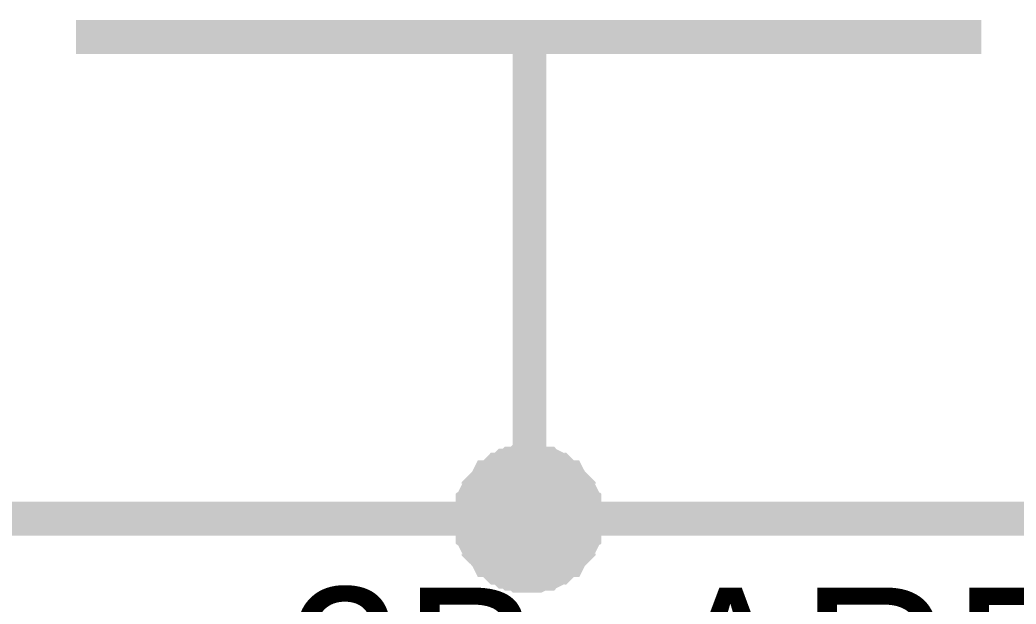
# Model space of a CAD drawing. Extents: x 0 to 594, y 0 to 420.
# Drawn here: x 337.99 to 346.8, y 321.73 to 326.89 of the extents above; entities that cross this region are included whole.
import ezdxf

# ---------------------------------------------------------------- set-up
doc = ezdxf.new("R2010")
doc.units = 0
doc.layers.add('SHEET', color=255, linetype='CONTINUOUS')

msp = doc.modelspace()

# ---------------------------------------------------------------- linework, layer by layer
at = {"layer": 'SHEET'}
for points, const_width in [([(346.4884, 326.7439), (338.4835, 326.7439)], 0.2997), ([(342.4946, 326.7439), (342.4946, 322.4876)], 0.2997), ([(341.9737, 322.4876), (341.9737, 322.505), (341.9737, 322.5397), (341.9737, 322.5571), (341.9911, 322.5918), (341.9911, 322.6092), (341.9911, 322.6439), (342.0084, 322.6613), (342.0084, 322.6787), (342.0258, 322.7134), (342.0431, 322.7308), (342.0431, 322.7482), (342.0605, 322.7656), (342.0779, 322.7829), (342.0952, 322.8003), (342.1126, 322.8177), (342.13, 322.8524), (342.1473, 322.8524), (342.1647, 322.8698), (342.1821, 322.8872), (342.1994, 322.9045), (342.2168, 322.9219), (342.2515, 322.9219), (342.2689, 322.9393), (342.2862, 322.9567), (342.321, 322.9567), (342.3383, 322.974), (342.3557, 322.974), (342.3904, 322.974), (342.4078, 322.9914), (342.4425, 322.9914), (342.4599, 322.9914), (342.4946, 322.9914)], 0.2997), ([(341.9737, 322.4876), (341.9737, 322.505), (341.9737, 322.5397), (341.9737, 322.5571), (341.9911, 322.5918), (341.9911, 322.6092), (341.9911, 322.6439), (342.0084, 322.6613), (342.0084, 322.6787), (342.0258, 322.7134), (342.0431, 322.7308), (342.0431, 322.7482), (342.0605, 322.7656), (342.0779, 322.7829), (342.0952, 322.8003), (342.1126, 322.8177), (342.13, 322.8524), (342.1473, 322.8524), (342.1647, 322.8698), (342.1821, 322.8872), (342.1994, 322.9045), (342.2168, 322.9219), (342.2515, 322.9219), (342.2689, 322.9393), (342.2862, 322.9567), (342.321, 322.9567), (342.3383, 322.974), (342.3557, 322.974), (342.3904, 322.974), (342.4078, 322.9914), (342.4425, 322.9914), (342.4599, 322.9914), (342.4946, 322.9914)], 0.2997), ([(341.9737, 322.4876), (341.9737, 322.505), (341.9737, 322.5397), (341.9737, 322.5571), (341.9911, 322.5918), (341.9911, 322.6092), (341.9911, 322.6439), (342.0084, 322.6613), (342.0084, 322.6787), (342.0258, 322.7134), (342.0431, 322.7308), (342.0431, 322.7482), (342.0605, 322.7656), (342.0779, 322.7829), (342.0952, 322.8003), (342.1126, 322.8177), (342.13, 322.8524), (342.1473, 322.8524), (342.1647, 322.8698), (342.1821, 322.8872), (342.1994, 322.9045), (342.2168, 322.9219), (342.2515, 322.9219), (342.2689, 322.9393), (342.2862, 322.9567), (342.321, 322.9567), (342.3383, 322.974), (342.3557, 322.974), (342.3904, 322.974), (342.4078, 322.9914), (342.4425, 322.9914), (342.4599, 322.9914), (342.4946, 322.9914)], 0.2997), ([(341.9737, 322.4876), (341.9737, 322.505), (341.9737, 322.5397), (341.9737, 322.5571), (341.9911, 322.5918), (341.9911, 322.6092), (341.9911, 322.6439), (342.0084, 322.6613), (342.0084, 322.6787), (342.0258, 322.7134), (342.0431, 322.7308), (342.0431, 322.7482), (342.0605, 322.7656), (342.0779, 322.7829), (342.0952, 322.8003), (342.1126, 322.8177), (342.13, 322.8524), (342.1473, 322.8524), (342.1647, 322.8698), (342.1821, 322.8872), (342.1994, 322.9045), (342.2168, 322.9219), (342.2515, 322.9219), (342.2689, 322.9393), (342.2862, 322.9567), (342.321, 322.9567), (342.3383, 322.974), (342.3557, 322.974), (342.3904, 322.974), (342.4078, 322.9914), (342.4425, 322.9914), (342.4599, 322.9914), (342.4946, 322.9914)], 0.2997), ([(341.9737, 322.4876), (341.9737, 322.505), (341.9737, 322.5397), (341.9737, 322.5571), (341.9911, 322.5918), (341.9911, 322.6092), (341.9911, 322.6439), (342.0084, 322.6613), (342.0084, 322.6787), (342.0258, 322.7134), (342.0431, 322.7308), (342.0431, 322.7482), (342.0605, 322.7656), (342.0779, 322.7829), (342.0952, 322.8003), (342.1126, 322.8177), (342.13, 322.8524), (342.1473, 322.8524), (342.1647, 322.8698), (342.1821, 322.8872), (342.1994, 322.9045), (342.2168, 322.9219), (342.2515, 322.9219), (342.2689, 322.9393), (342.2862, 322.9567), (342.321, 322.9567), (342.3383, 322.974), (342.3557, 322.974), (342.3904, 322.974), (342.4078, 322.9914), (342.4425, 322.9914), (342.4599, 322.9914), (342.4946, 322.9914)], 0.2997), ([(342.4946, 322.9914), (342.4946, 322.9914)], 0.2997), ([(342.4946, 322.9914), (342.512, 322.9914), (342.5467, 322.9914), (342.5641, 322.9914), (342.5988, 322.974), (342.6162, 322.974), (342.6509, 322.974), (342.6683, 322.9567), (342.6856, 322.9567), (342.7204, 322.9393), (342.7377, 322.9219), (342.7551, 322.9219), (342.7725, 322.9045), (342.7898, 322.8872), (342.8072, 322.8698), (342.8245, 322.8524), (342.8419, 322.8524), (342.8593, 322.8177), (342.8766, 322.8003), (342.894, 322.7829), (342.9114, 322.7656), (342.9287, 322.7482), (342.9287, 322.7308), (342.9461, 322.7134), (342.9635, 322.6787), (342.9635, 322.6613), (342.9808, 322.6439), (342.9808, 322.6092), (342.9808, 322.5918), (342.9982, 322.5571), (342.9982, 322.5397), (342.9982, 322.505), (342.9982, 322.4876)], 0.2997), ([(342.4946, 322.9914), (342.4946, 322.9914)], 0.2997), ([(342.4946, 322.9914), (342.512, 322.9914), (342.5467, 322.9914), (342.5641, 322.9914), (342.5988, 322.974), (342.6162, 322.974), (342.6509, 322.974), (342.6683, 322.9567), (342.6856, 322.9567), (342.7204, 322.9393), (342.7377, 322.9219), (342.7551, 322.9219), (342.7725, 322.9045), (342.7898, 322.8872), (342.8072, 322.8698), (342.8245, 322.8524), (342.8419, 322.8524), (342.8593, 322.8177), (342.8766, 322.8003), (342.894, 322.7829), (342.9114, 322.7656), (342.9287, 322.7482), (342.9287, 322.7308), (342.9461, 322.7134), (342.9635, 322.6787), (342.9635, 322.6613), (342.9808, 322.6439), (342.9808, 322.6092), (342.9808, 322.5918), (342.9982, 322.5571), (342.9982, 322.5397), (342.9982, 322.505), (342.9982, 322.4876)], 0.2997), ([(342.4946, 322.9914), (342.4946, 322.9914)], 0.2997), ([(342.4946, 322.9914), (342.512, 322.9914), (342.5467, 322.9914), (342.5641, 322.9914), (342.5988, 322.974), (342.6162, 322.974), (342.6509, 322.974), (342.6683, 322.9567), (342.6856, 322.9567), (342.7204, 322.9393), (342.7377, 322.9219), (342.7551, 322.9219), (342.7725, 322.9045), (342.7898, 322.8872), (342.8072, 322.8698), (342.8245, 322.8524), (342.8419, 322.8524), (342.8593, 322.8177), (342.8766, 322.8003), (342.894, 322.7829), (342.9114, 322.7656), (342.9287, 322.7482), (342.9287, 322.7308), (342.9461, 322.7134), (342.9635, 322.6787), (342.9635, 322.6613), (342.9808, 322.6439), (342.9808, 322.6092), (342.9808, 322.5918), (342.9982, 322.5571), (342.9982, 322.5397), (342.9982, 322.505), (342.9982, 322.4876)], 0.2997), ([(342.4946, 322.9914), (342.4946, 322.9914)], 0.2997), ([(342.4946, 322.9914), (342.512, 322.9914), (342.5467, 322.9914), (342.5641, 322.9914), (342.5988, 322.974), (342.6162, 322.974), (342.6509, 322.974), (342.6683, 322.9567), (342.6856, 322.9567), (342.7204, 322.9393), (342.7377, 322.9219), (342.7551, 322.9219), (342.7725, 322.9045), (342.7898, 322.8872), (342.8072, 322.8698), (342.8245, 322.8524), (342.8419, 322.8524), (342.8593, 322.8177), (342.8766, 322.8003), (342.894, 322.7829), (342.9114, 322.7656), (342.9287, 322.7482), (342.9287, 322.7308), (342.9461, 322.7134), (342.9635, 322.6787), (342.9635, 322.6613), (342.9808, 322.6439), (342.9808, 322.6092), (342.9808, 322.5918), (342.9982, 322.5571), (342.9982, 322.5397), (342.9982, 322.505), (342.9982, 322.4876)], 0.2997), ([(342.4946, 322.9914), (342.4946, 322.9914)], 0.2997), ([(342.4946, 322.9914), (342.512, 322.9914), (342.5467, 322.9914), (342.5641, 322.9914), (342.5988, 322.974), (342.6162, 322.974), (342.6509, 322.974), (342.6683, 322.9567), (342.6856, 322.9567), (342.7204, 322.9393), (342.7377, 322.9219), (342.7551, 322.9219), (342.7725, 322.9045), (342.7898, 322.8872), (342.8072, 322.8698), (342.8245, 322.8524), (342.8419, 322.8524), (342.8593, 322.8177), (342.8766, 322.8003), (342.894, 322.7829), (342.9114, 322.7656), (342.9287, 322.7482), (342.9287, 322.7308), (342.9461, 322.7134), (342.9635, 322.6787), (342.9635, 322.6613), (342.9808, 322.6439), (342.9808, 322.6092), (342.9808, 322.5918), (342.9982, 322.5571), (342.9982, 322.5397), (342.9982, 322.505), (342.9982, 322.4876)], 0.2997), ([(341.9737, 322.4876), (341.9737, 322.505), (341.9737, 322.5397), (341.9737, 322.5571), (341.9911, 322.5918), (341.9911, 322.6092), (341.9911, 322.6439), (342.0084, 322.6613), (342.0084, 322.6787), (342.0258, 322.7134), (342.0431, 322.7308), (342.0431, 322.7482), (342.0605, 322.7656), (342.0779, 322.7829), (342.0952, 322.8003), (342.1126, 322.8177), (342.13, 322.8524), (342.1473, 322.8524), (342.1647, 322.8698), (342.1821, 322.8872), (342.1994, 322.9045), (342.2168, 322.9219), (342.2515, 322.9219), (342.2689, 322.9393), (342.2862, 322.9567), (342.321, 322.9567), (342.3383, 322.974), (342.3557, 322.974), (342.3904, 322.974), (342.4078, 322.9914), (342.4425, 322.9914), (342.4599, 322.9914), (342.4946, 322.9914)], 0.0991), ([(341.9737, 322.4876), (341.9737, 322.505), (341.9737, 322.5397), (341.9737, 322.5571), (341.9911, 322.5918), (341.9911, 322.6092), (341.9911, 322.6439), (342.0084, 322.6613), (342.0084, 322.6787), (342.0258, 322.7134), (342.0431, 322.7308), (342.0431, 322.7482), (342.0605, 322.7656), (342.0779, 322.7829), (342.0952, 322.8003), (342.1126, 322.8177), (342.13, 322.8524), (342.1473, 322.8524), (342.1647, 322.8698), (342.1821, 322.8872), (342.1994, 322.9045), (342.2168, 322.9219), (342.2515, 322.9219), (342.2689, 322.9393), (342.2862, 322.9567), (342.321, 322.9567), (342.3383, 322.974), (342.3557, 322.974), (342.3904, 322.974), (342.4078, 322.9914), (342.4425, 322.9914), (342.4599, 322.9914), (342.4946, 322.9914)], 0.0991), ([(341.9737, 322.4876), (341.9737, 322.505), (341.9737, 322.5397), (341.9737, 322.5571), (341.9911, 322.5918), (341.9911, 322.6092), (341.9911, 322.6439), (342.0084, 322.6613), (342.0084, 322.6787), (342.0258, 322.7134), (342.0431, 322.7308), (342.0431, 322.7482), (342.0605, 322.7656), (342.0779, 322.7829), (342.0952, 322.8003), (342.1126, 322.8177), (342.13, 322.8524), (342.1473, 322.8524), (342.1647, 322.8698), (342.1821, 322.8872), (342.1994, 322.9045), (342.2168, 322.9219), (342.2515, 322.9219), (342.2689, 322.9393), (342.2862, 322.9567), (342.321, 322.9567), (342.3383, 322.974), (342.3557, 322.974), (342.3904, 322.974), (342.4078, 322.9914), (342.4425, 322.9914), (342.4599, 322.9914), (342.4946, 322.9914)], 0.0991), ([(341.9737, 322.4876), (341.9737, 322.505), (341.9737, 322.5397), (341.9737, 322.5571), (341.9911, 322.5918), (341.9911, 322.6092), (341.9911, 322.6439), (342.0084, 322.6613), (342.0084, 322.6787), (342.0258, 322.7134), (342.0431, 322.7308), (342.0431, 322.7482), (342.0605, 322.7656), (342.0779, 322.7829), (342.0952, 322.8003), (342.1126, 322.8177), (342.13, 322.8524), (342.1473, 322.8524), (342.1647, 322.8698), (342.1821, 322.8872), (342.1994, 322.9045), (342.2168, 322.9219), (342.2515, 322.9219), (342.2689, 322.9393), (342.2862, 322.9567), (342.321, 322.9567), (342.3383, 322.974), (342.3557, 322.974), (342.3904, 322.974), (342.4078, 322.9914), (342.4425, 322.9914), (342.4599, 322.9914), (342.4946, 322.9914)], 0.0991), ([(341.9737, 322.4876), (341.9737, 322.505), (341.9737, 322.5397), (341.9737, 322.5571), (341.9911, 322.5918), (341.9911, 322.6092), (341.9911, 322.6439), (342.0084, 322.6613), (342.0084, 322.6787), (342.0258, 322.7134), (342.0431, 322.7308), (342.0431, 322.7482), (342.0605, 322.7656), (342.0779, 322.7829), (342.0952, 322.8003), (342.1126, 322.8177), (342.13, 322.8524), (342.1473, 322.8524), (342.1647, 322.8698), (342.1821, 322.8872), (342.1994, 322.9045), (342.2168, 322.9219), (342.2515, 322.9219), (342.2689, 322.9393), (342.2862, 322.9567), (342.321, 322.9567), (342.3383, 322.974), (342.3557, 322.974), (342.3904, 322.974), (342.4078, 322.9914), (342.4425, 322.9914), (342.4599, 322.9914), (342.4946, 322.9914)], 0.0991), ([(342.4946, 322.9914), (342.4946, 322.9914)], 0.0991), ([(342.4946, 322.9914), (342.512, 322.9914), (342.5467, 322.9914), (342.5641, 322.9914), (342.5988, 322.974), (342.6162, 322.974), (342.6509, 322.974), (342.6683, 322.9567), (342.6856, 322.9567), (342.7204, 322.9393), (342.7377, 322.9219), (342.7551, 322.9219), (342.7725, 322.9045), (342.7898, 322.8872), (342.8072, 322.8698), (342.8245, 322.8524), (342.8419, 322.8524), (342.8593, 322.8177), (342.8766, 322.8003), (342.894, 322.7829), (342.9114, 322.7656), (342.9287, 322.7482), (342.9287, 322.7308), (342.9461, 322.7134), (342.9635, 322.6787), (342.9635, 322.6613), (342.9808, 322.6439), (342.9808, 322.6092), (342.9808, 322.5918), (342.9982, 322.5571), (342.9982, 322.5397), (342.9982, 322.505), (342.9982, 322.4876)], 0.0991), ([(342.4946, 322.9914), (342.4946, 322.9914)], 0.0991), ([(342.4946, 322.9914), (342.512, 322.9914), (342.5467, 322.9914), (342.5641, 322.9914), (342.5988, 322.974), (342.6162, 322.974), (342.6509, 322.974), (342.6683, 322.9567), (342.6856, 322.9567), (342.7204, 322.9393), (342.7377, 322.9219), (342.7551, 322.9219), (342.7725, 322.9045), (342.7898, 322.8872), (342.8072, 322.8698), (342.8245, 322.8524), (342.8419, 322.8524), (342.8593, 322.8177), (342.8766, 322.8003), (342.894, 322.7829), (342.9114, 322.7656), (342.9287, 322.7482), (342.9287, 322.7308), (342.9461, 322.7134), (342.9635, 322.6787), (342.9635, 322.6613), (342.9808, 322.6439), (342.9808, 322.6092), (342.9808, 322.5918), (342.9982, 322.5571), (342.9982, 322.5397), (342.9982, 322.505), (342.9982, 322.4876)], 0.0991), ([(342.4946, 322.9914), (342.4946, 322.9914)], 0.0991), ([(342.4946, 322.9914), (342.512, 322.9914), (342.5467, 322.9914), (342.5641, 322.9914), (342.5988, 322.974), (342.6162, 322.974), (342.6509, 322.974), (342.6683, 322.9567), (342.6856, 322.9567), (342.7204, 322.9393), (342.7377, 322.9219), (342.7551, 322.9219), (342.7725, 322.9045), (342.7898, 322.8872), (342.8072, 322.8698), (342.8245, 322.8524), (342.8419, 322.8524), (342.8593, 322.8177), (342.8766, 322.8003), (342.894, 322.7829), (342.9114, 322.7656), (342.9287, 322.7482), (342.9287, 322.7308), (342.9461, 322.7134), (342.9635, 322.6787), (342.9635, 322.6613), (342.9808, 322.6439), (342.9808, 322.6092), (342.9808, 322.5918), (342.9982, 322.5571), (342.9982, 322.5397), (342.9982, 322.505), (342.9982, 322.4876)], 0.0991), ([(342.4946, 322.9914), (342.4946, 322.9914)], 0.0991), ([(342.4946, 322.9914), (342.512, 322.9914), (342.5467, 322.9914), (342.5641, 322.9914), (342.5988, 322.974), (342.6162, 322.974), (342.6509, 322.974), (342.6683, 322.9567), (342.6856, 322.9567), (342.7204, 322.9393), (342.7377, 322.9219), (342.7551, 322.9219), (342.7725, 322.9045), (342.7898, 322.8872), (342.8072, 322.8698), (342.8245, 322.8524), (342.8419, 322.8524), (342.8593, 322.8177), (342.8766, 322.8003), (342.894, 322.7829), (342.9114, 322.7656), (342.9287, 322.7482), (342.9287, 322.7308), (342.9461, 322.7134), (342.9635, 322.6787), (342.9635, 322.6613), (342.9808, 322.6439), (342.9808, 322.6092), (342.9808, 322.5918), (342.9982, 322.5571), (342.9982, 322.5397), (342.9982, 322.505), (342.9982, 322.4876)], 0.0991), ([(342.4946, 322.9914), (342.4946, 322.9914)], 0.0991), ([(342.4946, 322.9914), (342.512, 322.9914), (342.5467, 322.9914), (342.5641, 322.9914), (342.5988, 322.974), (342.6162, 322.974), (342.6509, 322.974), (342.6683, 322.9567), (342.6856, 322.9567), (342.7204, 322.9393), (342.7377, 322.9219), (342.7551, 322.9219), (342.7725, 322.9045), (342.7898, 322.8872), (342.8072, 322.8698), (342.8245, 322.8524), (342.8419, 322.8524), (342.8593, 322.8177), (342.8766, 322.8003), (342.894, 322.7829), (342.9114, 322.7656), (342.9287, 322.7482), (342.9287, 322.7308), (342.9461, 322.7134), (342.9635, 322.6787), (342.9635, 322.6613), (342.9808, 322.6439), (342.9808, 322.6092), (342.9808, 322.5918), (342.9982, 322.5571), (342.9982, 322.5397), (342.9982, 322.505), (342.9982, 322.4876)], 0.0991), ([(337.4937, 322.4876), (342.4946, 322.4876), (362.481, 322.4876), (377.4664, 322.4876), (377.4664, 322.4876)], 0.2997), ([(342.4946, 321.9838), (342.4599, 321.9838), (342.4425, 321.9838), (342.4078, 321.9838), (342.3904, 322.0012), (342.3557, 322.0012), (342.3383, 322.0012), (342.321, 322.0185), (342.2862, 322.0185), (342.2689, 322.0359), (342.2515, 322.0533), (342.2168, 322.0533), (342.1994, 322.0706), (342.1821, 322.088), (342.1647, 322.1054), (342.1473, 322.1228), (342.13, 322.1228), (342.1126, 322.1575), (342.0952, 322.1749), (342.0779, 322.1923), (342.0605, 322.2096), (342.0431, 322.227), (342.0431, 322.2444), (342.0258, 322.2617), (342.0084, 322.2965), (342.0084, 322.3139), (341.9911, 322.3312), (341.9911, 322.366), (341.9911, 322.3834), (341.9737, 322.4181), (341.9737, 322.4355), (341.9737, 322.4702), (341.9737, 322.4876)], 0.2997), ([(341.9737, 322.4876), (341.9737, 322.4876)], 0.2997), ([(342.4946, 321.9838), (342.4599, 321.9838), (342.4425, 321.9838), (342.4078, 321.9838), (342.3904, 322.0012), (342.3557, 322.0012), (342.3383, 322.0012), (342.321, 322.0185), (342.2862, 322.0185), (342.2689, 322.0359), (342.2515, 322.0533), (342.2168, 322.0533), (342.1994, 322.0706), (342.1821, 322.088), (342.1647, 322.1054), (342.1473, 322.1228), (342.13, 322.1228), (342.1126, 322.1575), (342.0952, 322.1749), (342.0779, 322.1923), (342.0605, 322.2096), (342.0431, 322.227), (342.0431, 322.2444), (342.0258, 322.2617), (342.0084, 322.2965), (342.0084, 322.3139), (341.9911, 322.3312), (341.9911, 322.366), (341.9911, 322.3834), (341.9737, 322.4181), (341.9737, 322.4355), (341.9737, 322.4702), (341.9737, 322.4876)], 0.2997), ([(341.9737, 322.4876), (341.9737, 322.4876)], 0.2997), ([(342.4946, 321.9838), (342.4599, 321.9838), (342.4425, 321.9838), (342.4078, 321.9838), (342.3904, 322.0012), (342.3557, 322.0012), (342.3383, 322.0012), (342.321, 322.0185), (342.2862, 322.0185), (342.2689, 322.0359), (342.2515, 322.0533), (342.2168, 322.0533), (342.1994, 322.0706), (342.1821, 322.088), (342.1647, 322.1054), (342.1473, 322.1228), (342.13, 322.1228), (342.1126, 322.1575), (342.0952, 322.1749), (342.0779, 322.1923), (342.0605, 322.2096), (342.0431, 322.227), (342.0431, 322.2444), (342.0258, 322.2617), (342.0084, 322.2965), (342.0084, 322.3139), (341.9911, 322.3312), (341.9911, 322.366), (341.9911, 322.3834), (341.9737, 322.4181), (341.9737, 322.4355), (341.9737, 322.4702), (341.9737, 322.4876)], 0.2997), ([(341.9737, 322.4876), (341.9737, 322.4876)], 0.2997), ([(342.4946, 321.9838), (342.4599, 321.9838), (342.4425, 321.9838), (342.4078, 321.9838), (342.3904, 322.0012), (342.3557, 322.0012), (342.3383, 322.0012), (342.321, 322.0185), (342.2862, 322.0185), (342.2689, 322.0359), (342.2515, 322.0533), (342.2168, 322.0533), (342.1994, 322.0706), (342.1821, 322.088), (342.1647, 322.1054), (342.1473, 322.1228), (342.13, 322.1228), (342.1126, 322.1575), (342.0952, 322.1749), (342.0779, 322.1923), (342.0605, 322.2096), (342.0431, 322.227), (342.0431, 322.2444), (342.0258, 322.2617), (342.0084, 322.2965), (342.0084, 322.3139), (341.9911, 322.3312), (341.9911, 322.366), (341.9911, 322.3834), (341.9737, 322.4181), (341.9737, 322.4355), (341.9737, 322.4702), (341.9737, 322.4876)], 0.2997), ([(341.9737, 322.4876), (341.9737, 322.4876)], 0.2997), ([(342.4946, 321.9838), (342.4599, 321.9838), (342.4425, 321.9838), (342.4078, 321.9838), (342.3904, 322.0012), (342.3557, 322.0012), (342.3383, 322.0012), (342.321, 322.0185), (342.2862, 322.0185), (342.2689, 322.0359), (342.2515, 322.0533), (342.2168, 322.0533), (342.1994, 322.0706), (342.1821, 322.088), (342.1647, 322.1054), (342.1473, 322.1228), (342.13, 322.1228), (342.1126, 322.1575), (342.0952, 322.1749), (342.0779, 322.1923), (342.0605, 322.2096), (342.0431, 322.227), (342.0431, 322.2444), (342.0258, 322.2617), (342.0084, 322.2965), (342.0084, 322.3139), (341.9911, 322.3312), (341.9911, 322.366), (341.9911, 322.3834), (341.9737, 322.4181), (341.9737, 322.4355), (341.9737, 322.4702), (341.9737, 322.4876)], 0.2997), ([(341.9737, 322.4876), (341.9737, 322.4876)], 0.2997), ([(342.9982, 322.4876), (342.9982, 322.4702), (342.9982, 322.4355), (342.9982, 322.4181), (342.9808, 322.3834), (342.9808, 322.366), (342.9808, 322.3312), (342.9635, 322.3139), (342.9635, 322.2965), (342.9461, 322.2617), (342.9287, 322.2444), (342.9287, 322.227), (342.9114, 322.2096), (342.894, 322.1923), (342.8766, 322.1749), (342.8593, 322.1575), (342.8419, 322.1228), (342.8245, 322.1228), (342.8072, 322.1054), (342.7898, 322.088), (342.7725, 322.0706), (342.7551, 322.0533), (342.7377, 322.0533), (342.7204, 322.0359), (342.6856, 322.0185), (342.6683, 322.0185), (342.6509, 322.0012), (342.6162, 322.0012), (342.5988, 322.0012), (342.5641, 321.9838), (342.5467, 321.9838), (342.512, 321.9838), (342.4946, 321.9838)], 0.2997), ([(342.9982, 322.4876), (342.9982, 322.4702), (342.9982, 322.4355), (342.9982, 322.4181), (342.9808, 322.3834), (342.9808, 322.366), (342.9808, 322.3312), (342.9635, 322.3139), (342.9635, 322.2965), (342.9461, 322.2617), (342.9287, 322.2444), (342.9287, 322.227), (342.9114, 322.2096), (342.894, 322.1923), (342.8766, 322.1749), (342.8593, 322.1575), (342.8419, 322.1228), (342.8245, 322.1228), (342.8072, 322.1054), (342.7898, 322.088), (342.7725, 322.0706), (342.7551, 322.0533), (342.7377, 322.0533), (342.7204, 322.0359), (342.6856, 322.0185), (342.6683, 322.0185), (342.6509, 322.0012), (342.6162, 322.0012), (342.5988, 322.0012), (342.5641, 321.9838), (342.5467, 321.9838), (342.512, 321.9838), (342.4946, 321.9838)], 0.2997), ([(342.9982, 322.4876), (342.9982, 322.4702), (342.9982, 322.4355), (342.9982, 322.4181), (342.9808, 322.3834), (342.9808, 322.366), (342.9808, 322.3312), (342.9635, 322.3139), (342.9635, 322.2965), (342.9461, 322.2617), (342.9287, 322.2444), (342.9287, 322.227), (342.9114, 322.2096), (342.894, 322.1923), (342.8766, 322.1749), (342.8593, 322.1575), (342.8419, 322.1228), (342.8245, 322.1228), (342.8072, 322.1054), (342.7898, 322.088), (342.7725, 322.0706), (342.7551, 322.0533), (342.7377, 322.0533), (342.7204, 322.0359), (342.6856, 322.0185), (342.6683, 322.0185), (342.6509, 322.0012), (342.6162, 322.0012), (342.5988, 322.0012), (342.5641, 321.9838), (342.5467, 321.9838), (342.512, 321.9838), (342.4946, 321.9838)], 0.2997), ([(342.9982, 322.4876), (342.9982, 322.4702), (342.9982, 322.4355), (342.9982, 322.4181), (342.9808, 322.3834), (342.9808, 322.366), (342.9808, 322.3312), (342.9635, 322.3139), (342.9635, 322.2965), (342.9461, 322.2617), (342.9287, 322.2444), (342.9287, 322.227), (342.9114, 322.2096), (342.894, 322.1923), (342.8766, 322.1749), (342.8593, 322.1575), (342.8419, 322.1228), (342.8245, 322.1228), (342.8072, 322.1054), (342.7898, 322.088), (342.7725, 322.0706), (342.7551, 322.0533), (342.7377, 322.0533), (342.7204, 322.0359), (342.6856, 322.0185), (342.6683, 322.0185), (342.6509, 322.0012), (342.6162, 322.0012), (342.5988, 322.0012), (342.5641, 321.9838), (342.5467, 321.9838), (342.512, 321.9838), (342.4946, 321.9838)], 0.2997), ([(342.9982, 322.4876), (342.9982, 322.4702), (342.9982, 322.4355), (342.9982, 322.4181), (342.9808, 322.3834), (342.9808, 322.366), (342.9808, 322.3312), (342.9635, 322.3139), (342.9635, 322.2965), (342.9461, 322.2617), (342.9287, 322.2444), (342.9287, 322.227), (342.9114, 322.2096), (342.894, 322.1923), (342.8766, 322.1749), (342.8593, 322.1575), (342.8419, 322.1228), (342.8245, 322.1228), (342.8072, 322.1054), (342.7898, 322.088), (342.7725, 322.0706), (342.7551, 322.0533), (342.7377, 322.0533), (342.7204, 322.0359), (342.6856, 322.0185), (342.6683, 322.0185), (342.6509, 322.0012), (342.6162, 322.0012), (342.5988, 322.0012), (342.5641, 321.9838), (342.5467, 321.9838), (342.512, 321.9838), (342.4946, 321.9838)], 0.2997), ([(342.9982, 322.4876), (342.9982, 322.4876), (342.9982, 322.4876), (342.9982, 322.4876), (342.9982, 322.4876), (342.9982, 322.4876), (342.9982, 322.4876), (342.9982, 322.4876), (342.9982, 322.4876), (342.9982, 322.4876), (342.9982, 322.4876), (342.9982, 322.4876), (342.9982, 322.4876), (342.9982, 322.4876), (342.9982, 322.4876), (342.9982, 322.4876), (342.9982, 322.4876), (342.9982, 322.4876), (342.9982, 322.4876), (342.9982, 322.4876), (342.9982, 322.4876), (342.9982, 322.4876), (342.9982, 322.4876), (342.9982, 322.4876), (342.9982, 322.4876), (342.9982, 322.4876), (342.9982, 322.4876), (342.9982, 322.4876), (342.9982, 322.4876), (342.9982, 322.4876), (342.9982, 322.4876), (342.9982, 322.4876), (342.9982, 322.4876)], 0.2997), ([(342.9982, 322.4876), (342.9982, 322.4876)], 0.2997), ([(342.9982, 322.4876), (342.9982, 322.4876), (342.9982, 322.4876), (342.9982, 322.4876), (342.9982, 322.4876), (342.9982, 322.4876), (342.9982, 322.4876), (342.9982, 322.4876), (342.9982, 322.4876), (342.9982, 322.4876), (342.9982, 322.4876), (342.9982, 322.4876), (342.9982, 322.4876), (342.9982, 322.4876), (342.9982, 322.4876), (342.9982, 322.4876), (342.9982, 322.4876), (342.9982, 322.4876), (342.9982, 322.4876), (342.9982, 322.4876), (342.9982, 322.4876), (342.9982, 322.4876), (342.9982, 322.4876), (342.9982, 322.4876), (342.9982, 322.4876), (342.9982, 322.4876), (342.9982, 322.4876), (342.9982, 322.4876), (342.9982, 322.4876), (342.9982, 322.4876), (342.9982, 322.4876), (342.9982, 322.4876), (342.9982, 322.4876)], 0.2997), ([(342.9982, 322.4876), (342.9982, 322.4876)], 0.2997), ([(342.9982, 322.4876), (342.9982, 322.4876), (342.9982, 322.4876), (342.9982, 322.4876), (342.9982, 322.4876), (342.9982, 322.4876), (342.9982, 322.4876), (342.9982, 322.4876), (342.9982, 322.4876), (342.9982, 322.4876), (342.9982, 322.4876), (342.9982, 322.4876), (342.9982, 322.4876), (342.9982, 322.4876), (342.9982, 322.4876), (342.9982, 322.4876), (342.9982, 322.4876), (342.9982, 322.4876), (342.9982, 322.4876), (342.9982, 322.4876), (342.9982, 322.4876), (342.9982, 322.4876), (342.9982, 322.4876), (342.9982, 322.4876), (342.9982, 322.4876), (342.9982, 322.4876), (342.9982, 322.4876), (342.9982, 322.4876), (342.9982, 322.4876), (342.9982, 322.4876), (342.9982, 322.4876), (342.9982, 322.4876), (342.9982, 322.4876)], 0.2997), ([(342.9982, 322.4876), (342.9982, 322.4876)], 0.2997), ([(342.9982, 322.4876), (342.9982, 322.4876), (342.9982, 322.4876), (342.9982, 322.4876), (342.9982, 322.4876), (342.9982, 322.4876), (342.9982, 322.4876), (342.9982, 322.4876), (342.9982, 322.4876), (342.9982, 322.4876), (342.9982, 322.4876), (342.9982, 322.4876), (342.9982, 322.4876), (342.9982, 322.4876), (342.9982, 322.4876), (342.9982, 322.4876), (342.9982, 322.4876), (342.9982, 322.4876), (342.9982, 322.4876), (342.9982, 322.4876), (342.9982, 322.4876), (342.9982, 322.4876), (342.9982, 322.4876), (342.9982, 322.4876), (342.9982, 322.4876), (342.9982, 322.4876), (342.9982, 322.4876), (342.9982, 322.4876), (342.9982, 322.4876), (342.9982, 322.4876), (342.9982, 322.4876), (342.9982, 322.4876), (342.9982, 322.4876)], 0.2997), ([(342.9982, 322.4876), (342.9982, 322.4876)], 0.2997), ([(342.9982, 322.4876), (342.9982, 322.4876), (342.9982, 322.4876), (342.9982, 322.4876), (342.9982, 322.4876), (342.9982, 322.4876), (342.9982, 322.4876), (342.9982, 322.4876), (342.9982, 322.4876), (342.9982, 322.4876), (342.9982, 322.4876), (342.9982, 322.4876), (342.9982, 322.4876), (342.9982, 322.4876), (342.9982, 322.4876), (342.9982, 322.4876), (342.9982, 322.4876), (342.9982, 322.4876), (342.9982, 322.4876), (342.9982, 322.4876), (342.9982, 322.4876), (342.9982, 322.4876), (342.9982, 322.4876), (342.9982, 322.4876), (342.9982, 322.4876), (342.9982, 322.4876), (342.9982, 322.4876), (342.9982, 322.4876), (342.9982, 322.4876), (342.9982, 322.4876), (342.9982, 322.4876), (342.9982, 322.4876), (342.9982, 322.4876)], 0.2997), ([(342.9982, 322.4876), (342.9982, 322.4876)], 0.2997), ([(342.4946, 321.9838), (342.4599, 321.9838), (342.4425, 321.9838), (342.4078, 321.9838), (342.3904, 322.0012), (342.3557, 322.0012), (342.3383, 322.0012), (342.321, 322.0185), (342.2862, 322.0185), (342.2689, 322.0359), (342.2515, 322.0533), (342.2168, 322.0533), (342.1994, 322.0706), (342.1821, 322.088), (342.1647, 322.1054), (342.1473, 322.1228), (342.13, 322.1228), (342.1126, 322.1575), (342.0952, 322.1749), (342.0779, 322.1923), (342.0605, 322.2096), (342.0431, 322.227), (342.0431, 322.2444), (342.0258, 322.2617), (342.0084, 322.2965), (342.0084, 322.3139), (341.9911, 322.3312), (341.9911, 322.366), (341.9911, 322.3834), (341.9737, 322.4181), (341.9737, 322.4355), (341.9737, 322.4702), (341.9737, 322.4876)], 0.0991), ([(341.9737, 322.4876), (341.9737, 322.4876)], 0.0991), ([(342.4946, 321.9838), (342.4599, 321.9838), (342.4425, 321.9838), (342.4078, 321.9838), (342.3904, 322.0012), (342.3557, 322.0012), (342.3383, 322.0012), (342.321, 322.0185), (342.2862, 322.0185), (342.2689, 322.0359), (342.2515, 322.0533), (342.2168, 322.0533), (342.1994, 322.0706), (342.1821, 322.088), (342.1647, 322.1054), (342.1473, 322.1228), (342.13, 322.1228), (342.1126, 322.1575), (342.0952, 322.1749), (342.0779, 322.1923), (342.0605, 322.2096), (342.0431, 322.227), (342.0431, 322.2444), (342.0258, 322.2617), (342.0084, 322.2965), (342.0084, 322.3139), (341.9911, 322.3312), (341.9911, 322.366), (341.9911, 322.3834), (341.9737, 322.4181), (341.9737, 322.4355), (341.9737, 322.4702), (341.9737, 322.4876)], 0.0991), ([(341.9737, 322.4876), (341.9737, 322.4876)], 0.0991), ([(342.4946, 321.9838), (342.4599, 321.9838), (342.4425, 321.9838), (342.4078, 321.9838), (342.3904, 322.0012), (342.3557, 322.0012), (342.3383, 322.0012), (342.321, 322.0185), (342.2862, 322.0185), (342.2689, 322.0359), (342.2515, 322.0533), (342.2168, 322.0533), (342.1994, 322.0706), (342.1821, 322.088), (342.1647, 322.1054), (342.1473, 322.1228), (342.13, 322.1228), (342.1126, 322.1575), (342.0952, 322.1749), (342.0779, 322.1923), (342.0605, 322.2096), (342.0431, 322.227), (342.0431, 322.2444), (342.0258, 322.2617), (342.0084, 322.2965), (342.0084, 322.3139), (341.9911, 322.3312), (341.9911, 322.366), (341.9911, 322.3834), (341.9737, 322.4181), (341.9737, 322.4355), (341.9737, 322.4702), (341.9737, 322.4876)], 0.0991), ([(341.9737, 322.4876), (341.9737, 322.4876)], 0.0991), ([(342.4946, 321.9838), (342.4599, 321.9838), (342.4425, 321.9838), (342.4078, 321.9838), (342.3904, 322.0012), (342.3557, 322.0012), (342.3383, 322.0012), (342.321, 322.0185), (342.2862, 322.0185), (342.2689, 322.0359), (342.2515, 322.0533), (342.2168, 322.0533), (342.1994, 322.0706), (342.1821, 322.088), (342.1647, 322.1054), (342.1473, 322.1228), (342.13, 322.1228), (342.1126, 322.1575), (342.0952, 322.1749), (342.0779, 322.1923), (342.0605, 322.2096), (342.0431, 322.227), (342.0431, 322.2444), (342.0258, 322.2617), (342.0084, 322.2965), (342.0084, 322.3139), (341.9911, 322.3312), (341.9911, 322.366), (341.9911, 322.3834), (341.9737, 322.4181), (341.9737, 322.4355), (341.9737, 322.4702), (341.9737, 322.4876)], 0.0991), ([(341.9737, 322.4876), (341.9737, 322.4876)], 0.0991), ([(342.4946, 321.9838), (342.4599, 321.9838), (342.4425, 321.9838), (342.4078, 321.9838), (342.3904, 322.0012), (342.3557, 322.0012), (342.3383, 322.0012), (342.321, 322.0185), (342.2862, 322.0185), (342.2689, 322.0359), (342.2515, 322.0533), (342.2168, 322.0533), (342.1994, 322.0706), (342.1821, 322.088), (342.1647, 322.1054), (342.1473, 322.1228), (342.13, 322.1228), (342.1126, 322.1575), (342.0952, 322.1749), (342.0779, 322.1923), (342.0605, 322.2096), (342.0431, 322.227), (342.0431, 322.2444), (342.0258, 322.2617), (342.0084, 322.2965), (342.0084, 322.3139), (341.9911, 322.3312), (341.9911, 322.366), (341.9911, 322.3834), (341.9737, 322.4181), (341.9737, 322.4355), (341.9737, 322.4702), (341.9737, 322.4876)], 0.0991), ([(341.9737, 322.4876), (341.9737, 322.4876)], 0.0991), ([(342.9982, 322.4876), (342.9982, 322.4702), (342.9982, 322.4355), (342.9982, 322.4181), (342.9808, 322.3834), (342.9808, 322.366), (342.9808, 322.3312), (342.9635, 322.3139), (342.9635, 322.2965), (342.9461, 322.2617), (342.9287, 322.2444), (342.9287, 322.227), (342.9114, 322.2096), (342.894, 322.1923), (342.8766, 322.1749), (342.8593, 322.1575), (342.8419, 322.1228), (342.8245, 322.1228), (342.8072, 322.1054), (342.7898, 322.088), (342.7725, 322.0706), (342.7551, 322.0533), (342.7377, 322.0533), (342.7204, 322.0359), (342.6856, 322.0185), (342.6683, 322.0185), (342.6509, 322.0012), (342.6162, 322.0012), (342.5988, 322.0012), (342.5641, 321.9838), (342.5467, 321.9838), (342.512, 321.9838), (342.4946, 321.9838)], 0.0991), ([(342.9982, 322.4876), (342.9982, 322.4702), (342.9982, 322.4355), (342.9982, 322.4181), (342.9808, 322.3834), (342.9808, 322.366), (342.9808, 322.3312), (342.9635, 322.3139), (342.9635, 322.2965), (342.9461, 322.2617), (342.9287, 322.2444), (342.9287, 322.227), (342.9114, 322.2096), (342.894, 322.1923), (342.8766, 322.1749), (342.8593, 322.1575), (342.8419, 322.1228), (342.8245, 322.1228), (342.8072, 322.1054), (342.7898, 322.088), (342.7725, 322.0706), (342.7551, 322.0533), (342.7377, 322.0533), (342.7204, 322.0359), (342.6856, 322.0185), (342.6683, 322.0185), (342.6509, 322.0012), (342.6162, 322.0012), (342.5988, 322.0012), (342.5641, 321.9838), (342.5467, 321.9838), (342.512, 321.9838), (342.4946, 321.9838)], 0.0991), ([(342.9982, 322.4876), (342.9982, 322.4702), (342.9982, 322.4355), (342.9982, 322.4181), (342.9808, 322.3834), (342.9808, 322.366), (342.9808, 322.3312), (342.9635, 322.3139), (342.9635, 322.2965), (342.9461, 322.2617), (342.9287, 322.2444), (342.9287, 322.227), (342.9114, 322.2096), (342.894, 322.1923), (342.8766, 322.1749), (342.8593, 322.1575), (342.8419, 322.1228), (342.8245, 322.1228), (342.8072, 322.1054), (342.7898, 322.088), (342.7725, 322.0706), (342.7551, 322.0533), (342.7377, 322.0533), (342.7204, 322.0359), (342.6856, 322.0185), (342.6683, 322.0185), (342.6509, 322.0012), (342.6162, 322.0012), (342.5988, 322.0012), (342.5641, 321.9838), (342.5467, 321.9838), (342.512, 321.9838), (342.4946, 321.9838)], 0.0991), ([(342.9982, 322.4876), (342.9982, 322.4702), (342.9982, 322.4355), (342.9982, 322.4181), (342.9808, 322.3834), (342.9808, 322.366), (342.9808, 322.3312), (342.9635, 322.3139), (342.9635, 322.2965), (342.9461, 322.2617), (342.9287, 322.2444), (342.9287, 322.227), (342.9114, 322.2096), (342.894, 322.1923), (342.8766, 322.1749), (342.8593, 322.1575), (342.8419, 322.1228), (342.8245, 322.1228), (342.8072, 322.1054), (342.7898, 322.088), (342.7725, 322.0706), (342.7551, 322.0533), (342.7377, 322.0533), (342.7204, 322.0359), (342.6856, 322.0185), (342.6683, 322.0185), (342.6509, 322.0012), (342.6162, 322.0012), (342.5988, 322.0012), (342.5641, 321.9838), (342.5467, 321.9838), (342.512, 321.9838), (342.4946, 321.9838)], 0.0991), ([(342.9982, 322.4876), (342.9982, 322.4702), (342.9982, 322.4355), (342.9982, 322.4181), (342.9808, 322.3834), (342.9808, 322.366), (342.9808, 322.3312), (342.9635, 322.3139), (342.9635, 322.2965), (342.9461, 322.2617), (342.9287, 322.2444), (342.9287, 322.227), (342.9114, 322.2096), (342.894, 322.1923), (342.8766, 322.1749), (342.8593, 322.1575), (342.8419, 322.1228), (342.8245, 322.1228), (342.8072, 322.1054), (342.7898, 322.088), (342.7725, 322.0706), (342.7551, 322.0533), (342.7377, 322.0533), (342.7204, 322.0359), (342.6856, 322.0185), (342.6683, 322.0185), (342.6509, 322.0012), (342.6162, 322.0012), (342.5988, 322.0012), (342.5641, 321.9838), (342.5467, 321.9838), (342.512, 321.9838), (342.4946, 321.9838)], 0.0991), ([(342.9982, 322.4876), (342.9982, 322.4876), (342.9982, 322.4876), (342.9982, 322.4876), (342.9982, 322.4876), (342.9982, 322.4876), (342.9982, 322.4876), (342.9982, 322.4876), (342.9982, 322.4876), (342.9982, 322.4876), (342.9982, 322.4876), (342.9982, 322.4876), (342.9982, 322.4876), (342.9982, 322.4876), (342.9982, 322.4876), (342.9982, 322.4876), (342.9982, 322.4876), (342.9982, 322.4876), (342.9982, 322.4876), (342.9982, 322.4876), (342.9982, 322.4876), (342.9982, 322.4876), (342.9982, 322.4876), (342.9982, 322.4876), (342.9982, 322.4876), (342.9982, 322.4876), (342.9982, 322.4876), (342.9982, 322.4876), (342.9982, 322.4876), (342.9982, 322.4876), (342.9982, 322.4876), (342.9982, 322.4876), (342.9982, 322.4876)], 0.0991), ([(342.9982, 322.4876), (342.9982, 322.4876)], 0.0991), ([(342.9982, 322.4876), (342.9982, 322.4876), (342.9982, 322.4876), (342.9982, 322.4876), (342.9982, 322.4876), (342.9982, 322.4876), (342.9982, 322.4876), (342.9982, 322.4876), (342.9982, 322.4876), (342.9982, 322.4876), (342.9982, 322.4876), (342.9982, 322.4876), (342.9982, 322.4876), (342.9982, 322.4876), (342.9982, 322.4876), (342.9982, 322.4876), (342.9982, 322.4876), (342.9982, 322.4876), (342.9982, 322.4876), (342.9982, 322.4876), (342.9982, 322.4876), (342.9982, 322.4876), (342.9982, 322.4876), (342.9982, 322.4876), (342.9982, 322.4876), (342.9982, 322.4876), (342.9982, 322.4876), (342.9982, 322.4876), (342.9982, 322.4876), (342.9982, 322.4876), (342.9982, 322.4876), (342.9982, 322.4876), (342.9982, 322.4876)], 0.0991), ([(342.9982, 322.4876), (342.9982, 322.4876)], 0.0991), ([(342.9982, 322.4876), (342.9982, 322.4876), (342.9982, 322.4876), (342.9982, 322.4876), (342.9982, 322.4876), (342.9982, 322.4876), (342.9982, 322.4876), (342.9982, 322.4876), (342.9982, 322.4876), (342.9982, 322.4876), (342.9982, 322.4876), (342.9982, 322.4876), (342.9982, 322.4876), (342.9982, 322.4876), (342.9982, 322.4876), (342.9982, 322.4876), (342.9982, 322.4876), (342.9982, 322.4876), (342.9982, 322.4876), (342.9982, 322.4876), (342.9982, 322.4876), (342.9982, 322.4876), (342.9982, 322.4876), (342.9982, 322.4876), (342.9982, 322.4876), (342.9982, 322.4876), (342.9982, 322.4876), (342.9982, 322.4876), (342.9982, 322.4876), (342.9982, 322.4876), (342.9982, 322.4876), (342.9982, 322.4876), (342.9982, 322.4876)], 0.0991), ([(342.9982, 322.4876), (342.9982, 322.4876)], 0.0991), ([(342.9982, 322.4876), (342.9982, 322.4876), (342.9982, 322.4876), (342.9982, 322.4876), (342.9982, 322.4876), (342.9982, 322.4876), (342.9982, 322.4876), (342.9982, 322.4876), (342.9982, 322.4876), (342.9982, 322.4876), (342.9982, 322.4876), (342.9982, 322.4876), (342.9982, 322.4876), (342.9982, 322.4876), (342.9982, 322.4876), (342.9982, 322.4876), (342.9982, 322.4876), (342.9982, 322.4876), (342.9982, 322.4876), (342.9982, 322.4876), (342.9982, 322.4876), (342.9982, 322.4876), (342.9982, 322.4876), (342.9982, 322.4876), (342.9982, 322.4876), (342.9982, 322.4876), (342.9982, 322.4876), (342.9982, 322.4876), (342.9982, 322.4876), (342.9982, 322.4876), (342.9982, 322.4876), (342.9982, 322.4876), (342.9982, 322.4876)], 0.0991), ([(342.9982, 322.4876), (342.9982, 322.4876)], 0.0991), ([(342.9982, 322.4876), (342.9982, 322.4876), (342.9982, 322.4876), (342.9982, 322.4876), (342.9982, 322.4876), (342.9982, 322.4876), (342.9982, 322.4876), (342.9982, 322.4876), (342.9982, 322.4876), (342.9982, 322.4876), (342.9982, 322.4876), (342.9982, 322.4876), (342.9982, 322.4876), (342.9982, 322.4876), (342.9982, 322.4876), (342.9982, 322.4876), (342.9982, 322.4876), (342.9982, 322.4876), (342.9982, 322.4876), (342.9982, 322.4876), (342.9982, 322.4876), (342.9982, 322.4876), (342.9982, 322.4876), (342.9982, 322.4876), (342.9982, 322.4876), (342.9982, 322.4876), (342.9982, 322.4876), (342.9982, 322.4876), (342.9982, 322.4876), (342.9982, 322.4876), (342.9982, 322.4876), (342.9982, 322.4876), (342.9982, 322.4876)], 0.0991), ([(342.9982, 322.4876), (342.9982, 322.4876)], 0.0991)]:
    msp.add_lwpolyline(points, dxfattribs=dict(at, const_width=const_width))
at = {"layer": 'SHEET', "const_width": 0.508}
msp.add_lwpolyline([(342.246, 322.5, 1), (342.754, 322.5, 1)], format="xyb", close=True, dxfattribs=at)

# ---------------------------------------------------------------- texts
at = {"layer": 'SHEET'}
msp.add_text('2B_AREF', height=1.38981, dxfattribs=at).set_placement((340.3414, 320.4897))

doc.saveas('drawing.dxf')
